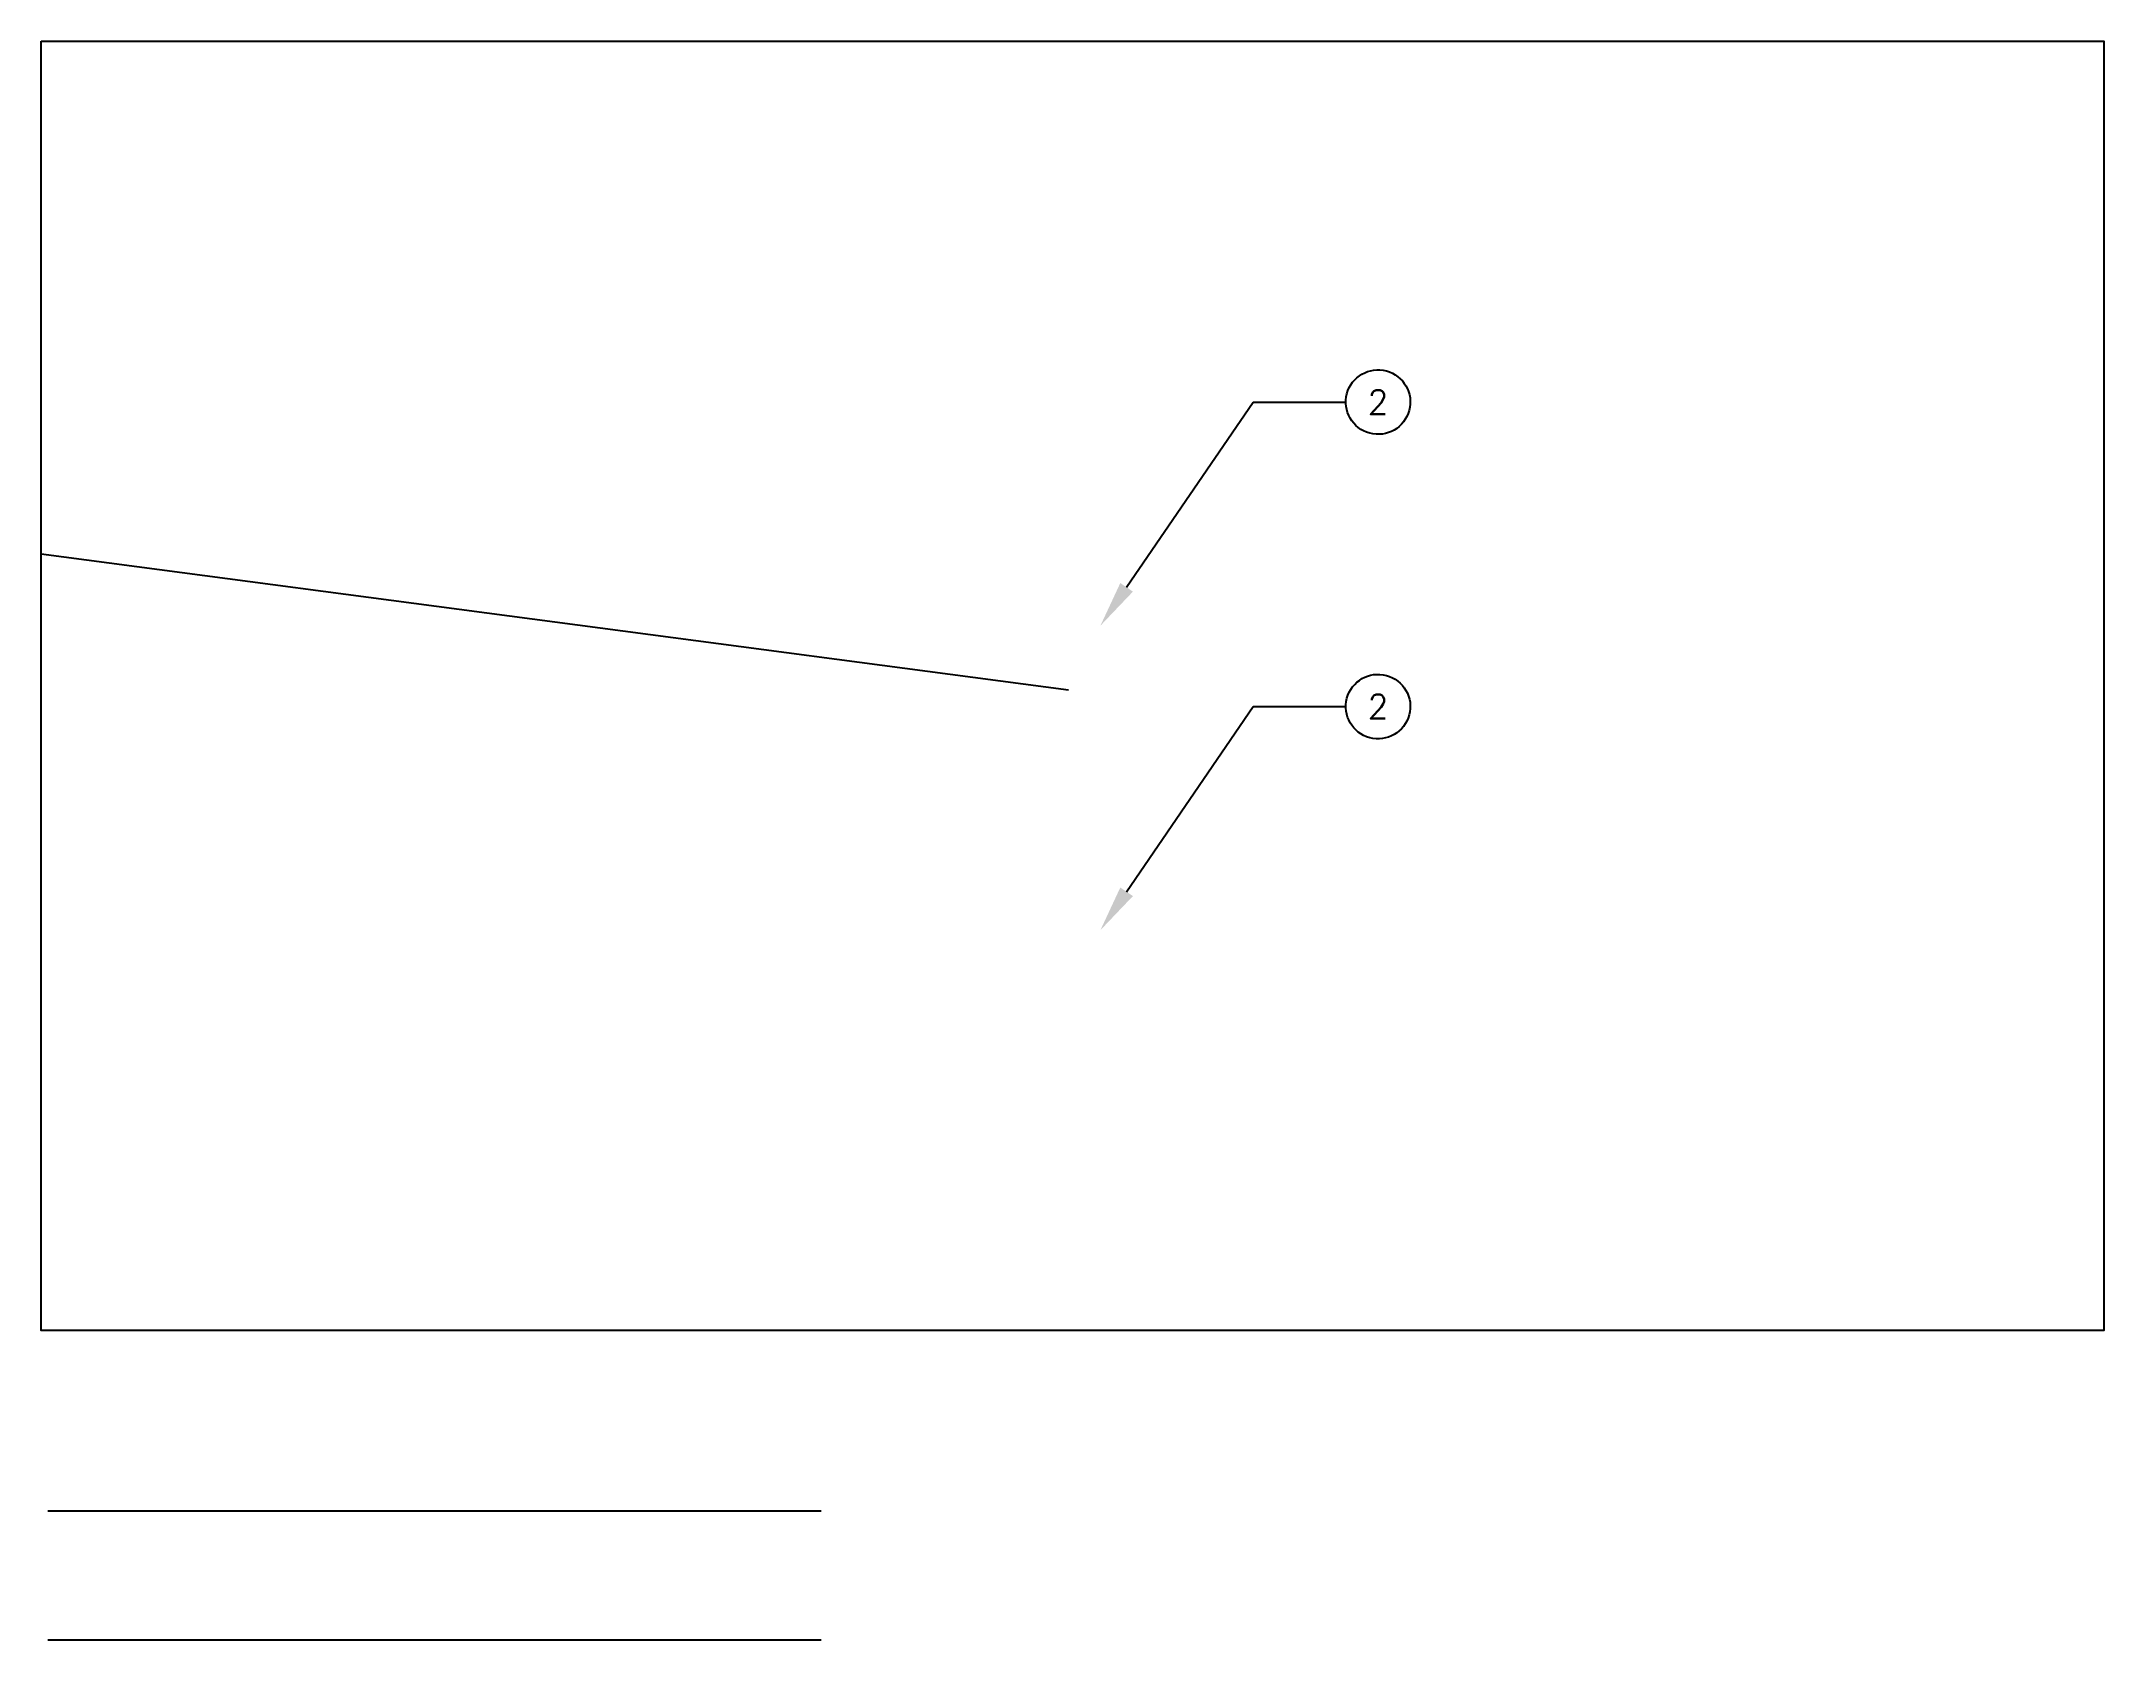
# Paper-space layout 'ABC-102' of a CAD drawing. Header units: feet. Extents: x 1.25 to 9.25, y 0.8 to 7.
# The model-space entities are those that its viewports show. They can reach past a viewport. Long polylines and large blocks are cut down to what shows.
import ezdxf
from ezdxf import colors
from ezdxf.entities.mleader import LeaderData, LeaderLine
from ezdxf.enums import TextEntityAlignment as Align
from ezdxf.math import Vec2, Vec3

# ---------------------------------------------------------------- set-up
doc = ezdxf.new("R2010")
doc.units = ezdxf.units.FT
doc.header["$MEASUREMENT"] = 0
doc.layers.add('C-ANNO', color=7, linetype='Continuous')
doc.layers.add('C-ANNO-VFRM', color=150, linetype='Continuous', plot=False)
doc.styles.get("Standard").update_dxf_attribs({"font": 'simplex.shx'})

# ---------------------------------------------------------------- blocks, each defined once
blk = doc.blocks.new('*U69')
at = {"layer": 'C-ANNO-VFRM', "color": 251, "flags": 128}
blk.add_lwpolyline([(0, -5.551115123125783e-17), (3, -5.551115123125783e-17)], dxfattribs=at)
blk.add_attdef('Number', text='', height=0.12).set_placement((-0.2500000000000001, -0.06000000000000005), align=Align.MIDDLE_CENTER)
at = {"lineweight": 30, "flags": 106}
blk.add_attdef('Note', text='', height=0.12, dxfattribs=at).set_placement((0, -5.551115123125783e-17), align=Align.TOP_LEFT)
blk = doc.blocks.new('*U70')
at = {"layer": 'C-ANNO-VFRM', "color": 251, "flags": 128}
blk.add_lwpolyline([(0, -5.551115123125783e-17), (3, -5.551115123125783e-17)], dxfattribs=at)
blk.add_attdef('Number', text='', height=0.12).set_placement((-0.2500000000000001, -0.06000000000000005), align=Align.MIDDLE_CENTER)
at = {"lineweight": 30, "flags": 106}
blk.add_attdef('Note', text='', height=0.12, dxfattribs=at).set_placement((0, -5.551115123125783e-17), align=Align.TOP_LEFT)
blk = doc.blocks.new('_TagCircle')
at = {"color": 0, "linetype": 'ByBlock', "lineweight": -2, "transparency": 16777216}
blk.add_circle((0, 0), 0.125, dxfattribs=at)
at = {"color": 0, "transparency": 16777216}
blk.add_attdef('TAGNUMBER', text='', height=0.09375, dxfattribs=at).set_placement((0, -0.046875), align=Align.CENTER)

msp = doc.modelspace()

# ---------------------------------------------------------------- linework, layer by layer
at = {"color": 250, "flags": 128}
msp.add_lwpolyline([(550, 72), (0, 0)], dxfattribs=at)
at = {"layer": 'C-ANNO', "color": 6}
msp.add_lwpolyline([(460, 100), (614.548132206251, 141.4110472164033), (640.4300367165031, 44.81846458749646), (485.8819045102521, 3.40741737109316)], close=True, dxfattribs=at)

# ---------------------------------------------------------------- leaders
at = {"layer": 'C-ANNO'}
ml = msp.add_multileader_block('Standard', dxfattribs=at)
ml.set_content('_TagCircle', color=256, scale=20)
ml.set_attribute('TAGNUMBER', '2', width=0)
ml.set_leader_properties()
ml.build(insert=Vec2(0, 0))
ml.multileader.update_dxf_attribs({"text_right_attachment_type": 6, "dogleg_length": 0.36, "arrow_head_size": 3.6, "scale": 20})
ctx = ml.context
ctx.base_point, ctx.scale, ctx.char_height, ctx.arrow_head_size, ctx.landing_gap_size, ctx.plane_origin, ctx.plane_x_axis, ctx.plane_y_axis = Vec3(565.0022878470706, 99.15511245022738), 20, 3.6, 3.6, 1.8, Vec3(551.1016861234261, 77.4782346187923), Vec3(0.9659258262890684, 0.2588190451025203), Vec3(-0.2588190451025203, 0.9659258262890684)
ctx.right_attachment = 6
notes = []
notes.append((ctx, [(0, (1, 1, 0), (558.0476218977893, 97.29161532548923), (0.9659258262890684, 0.2588190451025203), 7.199999999999999, [(0, [(551.1016861234261, 77.4782346187923)], 0, [])])]))
ctx.block.insert, ctx.block.rotation = Vec3(567.4171024127935, 99.8021600629838), 0.261799387799149
ml = msp.add_multileader_block('Standard', dxfattribs=at)
ml.set_content('_TagCircle', color=256, scale=20)
ml.set_attribute('TAGNUMBER', '2', width=0)
ml.set_leader_properties()
ml.build(insert=Vec2(0, 0))
ml.multileader.update_dxf_attribs({"text_right_attachment_type": 6, "dogleg_length": 0.36, "arrow_head_size": 3.6, "scale": 20})
ctx = ml.context
ctx.base_point, ctx.scale, ctx.char_height, ctx.arrow_head_size, ctx.landing_gap_size, ctx.plane_origin, ctx.plane_x_axis, ctx.plane_y_axis = Vec3(571.1151384884722, 76.341643277437), 20, 3.6, 3.6, 1.8, Vec3(557.2145367648276, 54.66476544600192), Vec3(0.9659258262890684, 0.2588190451025203), Vec3(-0.2588190451025203, 0.9659258262890684)
ctx.right_attachment = 6
notes.append((ctx, [(0, (1, 1, 0), (564.1604725391909, 74.47814615269886), (0.9659258262890684, 0.2588190451025203), 7.199999999999999, [(0, [(557.2145367648276, 54.66476544600192)], 0, [])])]))
ctx.block.insert, ctx.block.rotation = Vec3(573.5299530541951, 76.9886908901934), 0.261799387799149
for ctx, leaders in notes:
    for number, flags, end, landing, length, lines in leaders:
        leader = LeaderData()
        leader.index, (leader.has_last_leader_line, leader.has_dogleg_vector, leader.attachment_direction) = number, flags
        leader.last_leader_point, leader.dogleg_vector, leader.dogleg_length = Vec3(end), Vec3(landing), length
        for number, points, colour, breaks in lines:
            line = LeaderLine()
            line.index, line.vertices, line.color, line.breaks = number, Vec3.list(points), colors.encode_raw_color(colour), breaks
            leader.lines.append(line)
        ctx.leaders.append(leader)

psp = doc.layouts.new('ABC-102')

# ---------------------------------------------------------------- linework, layer by layer
at = {"color": 3}
psp.add_lwpolyline([(1.250000000000002, 7), (9.25, 7), (9.25, 2), (1.250000000000002, 2)], close=True, dxfattribs=at)

# ---------------------------------------------------------------- block references
at = {"layer": 'C-ANNO'}
for name, p in [('*U69', (1.274999952316284, 1.299999952316284)), ('*U70', (1.274999952316284, 0.7999999523162837))]:
    psp.add_blockref(name, p, dxfattribs=at)

# ---------------------------------------------------------------- viewports
at = {"layer": '0', "view_twist_angle": 345}
psp.add_viewport(center=(5.250000000000001, 4.5), size=(7.999999999999998, 5), view_center_point=(550.2077846032234, -72.46417811825268), view_height=100, dxfattribs=at)

doc.saveas('drawing.dxf')
